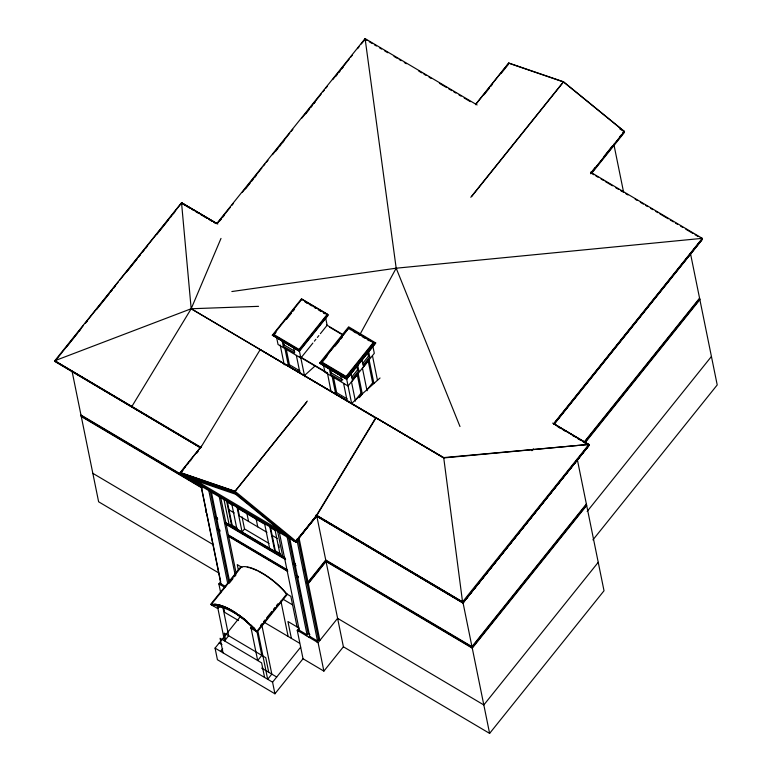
<?xml version="1.0" encoding="UTF-8"?>
<svg xmlns="http://www.w3.org/2000/svg" width="772" height="772" viewBox="0 0 772 772"><rect width="100%" height="100%" fill="white"/><g stroke="black" fill="none" stroke-linecap="round" stroke-linejoin="round"><path stroke-width="1.16" d="M131.896 406.429L191.176 308.752L221.004 238.413M359.955 334.459L396.181 268.202L365.098 38.6L477.106 104.953M316.578 515.831L375.858 418.154L191.176 308.752L54.783 360.746L200.913 447.306L260.193 349.639L443.746 457.593L588.882 444.431L462.553 601.919L316.009 515.107M54.783 360.746L181.536 202.737L217.752 224.034M54.812 361.084L200.691 447.847L54.899 361.479L83.463 325.359M84.978 323.487L118.145 282.127M119.65 280.246L180.716 204.117M66.392 347.139L77.683 333.06M79.188 331.188L80.693 329.316M85.962 322.744L87.468 320.863M96.5 309.611L109.296 293.659M110.801 291.777L112.307 289.905M113.812 288.024L115.317 286.151M126.608 272.072L137.146 258.938M138.651 257.057L140.157 255.185M142.415 252.367L143.92 250.495M145.425 248.613L146.931 246.741M156.716 234.543L168.759 219.528M170.265 217.646L171.77 215.774M173.275 213.892L174.781 212.02M365.098 38.6L216.72 223.581L181.536 202.737L191.176 308.752L443.746 457.931L588.882 444.431L552.656 423.114M217.579 223.185L230.374 207.234M231.88 205.352L233.385 203.48M242.418 192.218L261.978 167.823M263.484 165.951L264.989 164.069M266.494 162.197L268 160.325M272.516 154.69L289.828 133.112M291.333 131.24L292.839 129.358M301.871 118.097L321.432 93.711M322.937 91.829L324.443 89.957M325.948 88.076L327.453 86.203M332.722 79.632L349.282 58.99M350.787 57.118L352.293 55.237M357.561 48.675L359.067 46.793M361.325 43.985L365.088 39.295L367.144 40.511M219.914 220.763L221.419 218.891M222.925 217.009L224.43 215.137M245.506 188.86L250.022 183.234M251.527 181.352L253.033 179.48M254.538 177.608L256.043 175.726M275.604 151.331L277.862 148.523M279.368 146.641L280.873 144.769M282.378 142.888L283.884 141.015M305.712 113.802L309.475 109.113M310.981 107.24L312.486 105.359M313.992 103.487L315.497 101.605M335.81 76.274L337.316 74.401M338.821 72.52L340.327 70.648M341.832 68.766L343.337 66.894M272.352 335.193L301.476 298.832L328.534 314.86L299.401 351.221L272.342 335.154L299.401 351.221M273.645 334.392L301.823 299.256L327.251 314.32L327.492 315.507L299.314 350.642L273.886 335.579L273.645 334.392L299.073 349.455L304.708 376.678M273.799 335.183L276.019 332.365M286.412 319.463L291.594 312.95M293.09 311.145L294.557 309.254M317.089 514.673L295.994 540.969L296.294 542.446L180.58 473.902L180.301 472.512L201.395 446.216M475.62 104.345L508.767 63.024L563.463 81.755L624.461 131.481L591.352 173.015M180.301 472.512L234.997 491.253L296.052 541.259L180.339 472.715L200.971 446.998M475.533 104.712L508.767 63.024M185.676 466.558L180.426 473.111L180.947 474.124M187.181 464.686L188.686 462.814M190.182 460.942L191.688 459.07M180.629 473.236L182.819 470.495M196.715 453.174L198.182 451.35M484.025 94.782L489.207 88.326M490.683 86.474L492.16 84.63M501.038 73.562L508.43 64.327M283.256 346.213L282.166 340.809L293.582 347.574L294.672 352.968L283.256 346.213L284.212 345.016L283.314 340.626M191.417 477.907L190.674 478.843L235.614 494.234L286.016 535.314M299.073 349.455L327.251 314.32M307.314 339.96L308.781 338.126M322.764 320.698L324.24 318.865M327.405 315.072L299.227 350.247L273.799 335.144M286.123 348.539L289.413 364.693L288.458 365.88L284.936 348.577M312.872 343.058L300.858 358.025L278.045 344.505L276.453 336.669M314.378 341.185L315.873 339.313M317.379 337.441L318.884 335.569M320.38 333.697L327.135 325.273L325.543 317.437M319.569 363.168L348.635 326.845L375.713 342.942L346.628 379.197L319.56 363.101L346.628 379.197M321.914 363.149L321.673 361.962L348.847 328.09L373.291 342.575L373.532 343.762M326.961 356.268L321.818 362.676L346.261 377.161L373.436 343.289M335.038 346.203L339.439 340.703M340.906 338.879L342.382 337.046M206.452 511.797L205.97 512.386L206.327 511.18L201.087 485.424M234.997 491.253L307.314 401.083M470.795 197.285L563.463 81.755M306.609 402.231L235.035 491.455L180.339 472.715M471.595 196.551L563.502 81.967L624.5 131.684M217.733 519.305L215.127 517.761L215.446 516.584L210.254 491.069M215.127 517.761L215.571 517.201L228.84 582.426M330.484 374.188L329.383 368.784L340.799 375.549L341.899 380.943L330.484 374.188L331.439 372.992L330.561 368.678M285.611 559.623L225.492 524.005L225.878 522.76L220.686 497.245M225.492 524.005L226.003 523.377L236.203 573.528M380.046 377.99L351.636 403.418L346.117 376.447L373.291 342.575M347.091 376.717L352.968 369.392M355.178 366.642L365.455 353.827M366.922 351.993L368.389 350.17M370.599 347.419L372.799 344.669M358.189 363.38L359.655 361.547M361.132 359.713L362.599 357.89M371.409 346.898L372.876 345.065M374.584 343.154L346.454 378.222L320.698 362.965L348.828 327.897L374.565 343.077M350.237 373.995L351.714 372.152M353.2 370.309L363.564 357.388M365.783 354.618L367.26 352.775M368.736 350.932L374.661 343.55M346.618 379.129L375.713 342.942M333.581 377.672L336.631 392.668L335.685 393.855L332.163 376.553M232.652 505.245L227.441 502.157L232.131 525.221L231.658 525.809L226.553 500.758M351.501 377.363L357.523 369.865L356.635 365.552M362.512 363.641L368.447 356.239L367.568 351.926M357.725 365.243L358.826 370.637L352.061 379.071L350.961 373.677M368.649 351.617L369.749 357.011L363.072 365.339L361.981 359.935M242.061 516.864L244.521 528.945L242.08 531.995L236.985 506.934M355.062 400.552L360.997 393.16L357.079 373.899M359.337 397.628L362.3 393.932L358.15 373.542L351.482 381.86L355.4 401.122M366.7 390.207L372.635 382.815L368.041 360.235M220.724 592.992L218.872 583.893L220.667 581.663L208.903 523.85M220.184 584.665L220.898 583.767L200.903 485.492M229.274 583.227L233.009 578.575M234.505 576.713L236 574.841M213.101 605.798L213.39 605.422A33.302 11.455 38.7 0 1 254.943 630.029L256.246 630.801A33.843 11.638 38.7 0 0 250.958 625.002M219.229 606.377L217.55 608.471L218.64 607.053A30.243 10.403 38.7 0 1 251.797 626.69L254.76 628.447M274.957 530.306L270.615 527.73L275.305 550.793L274.822 551.391L269.727 526.33M595.212 167.399L590.783 172.938L593.88 174.771M604.08 156.34L612.206 146.197M619.588 136.972L621.064 135.129M622.541 133.286L624.017 131.443L619.877 128.992M590.561 173.748L624.461 131.481M316.674 516.024L295.908 541.79L317.128 514.876M591.526 173.488L624.268 132.63L624.017 131.443M291.372 638.367L287.946 621.518L299.025 628.08L297.239 630.309L303.029 658.757L274.928 693.787L217.424 659.722L215.06 648.113L240.16 616.818M220.599 651.394L222.674 648.818M296.062 565.76L293.457 564.216L293.814 563L288.622 537.495M293.457 564.216L293.939 563.618L308.153 633.484L309.89 634.516M251.797 626.69L250.697 628.109L257.173 631.95L287.358 594.324M254.654 630.454L255.117 629.807L251.18 627.52M303.888 570.392L304.361 569.794L318.575 639.66L319.878 640.432L305.664 570.566L305.191 571.164L303.888 570.392L304.236 569.176L298.098 539.03M260.482 625.581L261.988 623.699M263.503 621.817L265.008 619.935M266.514 618.054L271.802 611.472M273.423 609.378L274.919 607.516M276.415 605.653L277.91 603.791M305.191 571.164L305.538 569.948L298.87 537.167M286.779 593.938L256.603 631.612A34.508 11.87 38.7 0 0 211.142 604.64L241.327 567.005A34.508 11.87 38.7 0 1 286.779 593.938L286.788 593.986M298.542 631.081L299.256 630.193L279.261 531.918M306.359 635.713L308.153 633.484M274.928 693.787L272.574 682.178L300.665 647.158M308.964 637.257L309.688 636.369L289.693 538.094M316.79 641.889L318.575 639.66M316.858 516.333L343.395 646.782L323.883 671.109L318.093 642.661L337.605 618.333L483.822 704.952L598.232 562.315M531.927 450.713L533.433 448.841M590.551 172.156L702.288 238.345L553.698 423.587L589.383 445.058L462.843 602.807L316.501 515.773M553.678 424.272L702.298 238.992L700.233 237.776M554.865 422.892L578.209 393.788M580.467 390.97L581.972 389.088M583.478 387.216L609.841 354.348M611.347 352.476L641.474 314.908M642.979 313.036L644.495 311.155M646 309.282L672.354 276.415M673.859 274.533L700.976 240.729M554.943 423.288L701.98 239.938M584.327 441.845L699.567 298.185M584.423 442.337L699.664 298.677M584.529 442.838L699.76 299.169M585.379 442.385L699.866 299.661M589.297 444.662L462.843 602.807M559.7 481.757L462.93 603.009L316.559 516.169M561.205 479.885L588.225 446.187M589.219 444.962L462.939 602.884M462.93 603.009L588.708 445.714M586.373 504.01L471.962 646.637L325.745 560.028L308.018 582.127L306.716 581.355M586.479 504.502L472.059 647.139L325.842 560.52L308.115 582.619L306.812 581.847M586.575 504.994L472.165 647.631L325.948 561.012L308.221 583.111L306.918 582.339M586.672 505.486L472.261 648.123L326.045 561.505L308.317 583.603L307.015 582.831M587.154 511.421L711.427 356.49M592.935 539.869L717.217 384.938L690.438 253.312M343.395 646.782L489.612 733.4L604.022 590.763L577.244 459.137M316.8 515.397L295.801 542.156L297.934 538.904M300.154 536.144L316.549 516.294M304.351 375.655L315.072 365.938M331.005 391.375L327.434 373.021M231.851 291.536L396.181 268.202L702.288 238.345M191.176 308.752L258.552 306.339M508.806 63.227L563.502 81.967M185.512 475.774L235.325 492.854L294.354 540.969M187.036 476.681L235.412 493.269L294.315 541.278M364.413 39.459L365.262 39.797M181.536 202.737L216.758 223.533M595.945 175.997L598.01 177.213M601.108 179.056L603.173 180.272M605.238 181.497L612.466 185.782M615.564 187.615L618.662 189.449M620.727 190.674L622.792 191.9M625.889 193.733L627.954 194.959M635.182 199.234L637.247 200.459M640.345 202.293L643.443 204.126M645.508 205.352L647.573 206.578M650.671 208.411L652.736 209.637M655.833 211.47L657.898 212.696M659.963 213.921L668.224 218.814M670.289 220.03L673.387 221.873M675.452 223.089L677.517 224.314M680.614 226.148L682.68 227.373M685.777 229.207L693.005 233.491M695.07 234.717L698.168 236.55M369.209 41.736L372.307 43.57M374.372 44.795L376.437 46.021M379.534 47.854L381.6 49.07M384.697 50.904L387.795 52.737M393.99 56.414L397.078 58.247M399.143 59.463L401.208 60.689M404.306 62.522L406.371 63.748M418.762 71.082L421.859 72.915M423.915 74.141L425.98 75.366M429.078 77.2L431.143 78.426M439.403 83.318L446.631 87.593M448.696 88.819L451.784 90.652M453.849 91.878L455.914 93.094M459.012 94.937L461.077 96.153M464.175 97.986L470.37 101.663M365.407 39.826L365.088 39.295M396.683 268.492L396.19 268.202L459.987 426.52M182.481 203.779L189.555 207.967M191.572 209.164L193.598 210.36M195.615 211.557L198.645 213.352M200.662 214.548L206.722 218.138M208.749 219.335L211.779 221.13M213.796 222.326L215.813 223.523M555.184 424.793L589.383 445.058M558.04 426.926L560.096 428.151M563.193 429.985L565.258 431.201M572.477 435.476L574.542 436.701M577.63 438.535L580.727 440.368M582.792 441.584L584.858 442.81M309.099 304.226L312.149 306.03M316.211 308.443L314.185 307.237L316.221 308.482M318.247 309.649L321.297 311.454L319.27 310.286M323.333 312.66L325.369 313.866L323.343 312.699M351.028 330.011L348.847 328.09M353.065 331.217L356.124 333.031M358.16 334.237L360.196 335.444M362.232 336.65L365.291 338.464M367.327 339.67L369.363 340.877M326.566 324.954L342.922 334.643M329.731 327.26L340.983 333.929M368.447 356.239L369.749 357.011M357.523 369.865L358.826 370.637M372.635 382.815L373.938 383.587L369.113 359.877L362.444 368.196L367.038 390.777M321.673 361.962L346.117 376.447M323.95 364.355L336.177 371.602M338.213 372.808L346.358 377.633M326.064 365.957L332.182 369.576M335.231 371.39L338.29 373.204M340.327 374.41L342.363 375.617M323.873 365.185L320.689 362.888M325.929 366.41L334.17 371.293M336.235 372.509L339.323 374.343M341.388 375.559L343.443 376.784M284.212 345.016L294.682 351.221M331.439 372.992L342.855 379.756M300.781 357.108L327.357 372.857M298.832 356.384L325.417 372.133M360.997 393.16L362.261 393.913M289.413 364.693L299.874 370.888M336.631 392.668L347.101 398.863M287.155 365.108L301.177 373.416M334.382 393.083L348.404 401.392M463.055 602.729L316.298 515.657L375.81 417.691L443.746 457.931L462.553 601.919L316.308 515.107M200.662 447.644L56.066 361.634M193.492 479.142L283.421 532.381M80.973 415.027L201.753 486.572M81.079 415.529L201.859 487.074M265.394 524.642L237.863 508.333L239.426 516.024L266.967 532.333M81.176 416.012L201.955 487.557M81.282 416.504L202.052 488.058M229.004 509.848L234.215 512.936M272.178 535.421L277.389 538.509M244.521 528.945L268.994 543.44M232.131 525.221L237.342 528.309L236.869 528.907L231.764 503.846M275.305 550.793L280.516 553.881L280.043 554.479L274.938 529.418M215.446 516.584L217.183 517.616M225.878 522.76L284.955 557.76M293.814 563L295.551 564.033M304.236 569.176L305.538 569.948M227.036 523.995L234.292 528.289M236.367 529.515L268.492 548.554M270.567 549.78L284.048 557.76M215.002 517.144L217.607 518.688M225.366 523.387L285.486 559.005M293.331 563.599L295.068 564.631M303.763 569.775L305.065 570.547M217.926 528.752L219.663 529.785M228.348 534.928L287.435 569.929M296.284 575.179L298.021 576.202M218.022 529.245L219.759 530.277M228.454 535.421L287.531 570.421M296.39 575.671L298.127 576.703M218.129 529.746L219.866 530.769M228.551 535.922L287.628 570.913M296.487 576.163L298.224 577.195M218.225 530.239L219.962 531.261M228.647 536.415L287.734 571.415M296.593 576.655L298.33 577.688M92.843 473.332L213.612 544.878M241.983 567.439L237.255 564.593L238.336 569.929M283.305 599.371L292.588 604.872M218.37 572.718L98.623 501.79L72.085 371.332M220.898 583.767L225.781 586.662M299.256 630.193L307.073 634.825L287.087 536.55M309.688 636.369L317.504 641.001L296.795 539.213M218.872 583.893L225.067 587.56M297.239 630.309L318.093 642.661M264.429 622.406L299.43 643.134M215.089 604.949L218.64 607.053M238.567 620.572L224.662 612.341L223.504 606.647M303.029 658.757L323.883 671.109M217.55 608.471L210.65 604.351L240.845 566.764M219.2 642.951L221.969 644.591M261.64 668.089L276.714 677.015M215.06 648.113L272.574 682.178M702.298 238.992L554.074 423.789M613.837 144.239L623.641 192.44M462.833 601.774L489.612 733.4M372.712 345.48L374.304 353.315L348.085 386L324.944 372.287L323.352 364.452M372.529 356.066L377.489 380.442M343.579 383.317L347.101 400.62M301.823 299.256L301.977 300.009M296.351 355.342L299.874 372.644M280.207 345.055L284.221 364.799M277.418 530.306L282.648 556.023L229.043 524.265L223.812 498.558M297.075 626.922L290.851 596.351L286.123 593.552A33.843 11.638 38.7 0 0 258.417 571.28M278.731 545.1L279.175 547.29M280.921 601.079L288.12 636.437M264.516 523.242L269.611 548.303M256.188 519.189L257.761 526.88M246.982 513.737L248.555 521.428M262.181 626.7L271.821 674.12L267.681 679.283L258.031 631.863M268.733 672.287L265.761 657.715L224.218 633.108L225.588 639.834M256.806 630.782L261.814 655.38L257.674 660.543L250.997 627.742M264.584 677.449L261.621 662.878L220.078 638.27L223.04 652.842M219.151 496.309L235.093 574.686M211.325 491.677L229.651 581.76M208.72 490.133L227.759 583.719M206.684 512.955L208.797 523.348M222.934 607.622L228.657 635.732L224.517 640.895L217.839 608.104M214.462 604.302A33.843 11.638 38.7 0 1 216.343 604.389M218.437 604.737A33.843 11.638 38.7 0 1 220.734 605.325M221.641 605.615A33.843 11.638 38.7 0 1 236.222 613.026M238.818 614.792A33.843 11.638 38.7 0 1 240.536 616.046M241.385 616.683A33.843 11.638 38.7 0 1 247.146 621.421M247.243 567.275A33.843 11.638 38.7 0 1 249.452 567.748M250.62 568.076A33.843 11.638 38.7 0 1 257.385 570.769M211.789 605.026A33.843 11.638 38.7 0 1 255.947 631.178M307.063 303.02L305.027 301.813L307.073 303.058"/></g></svg>
